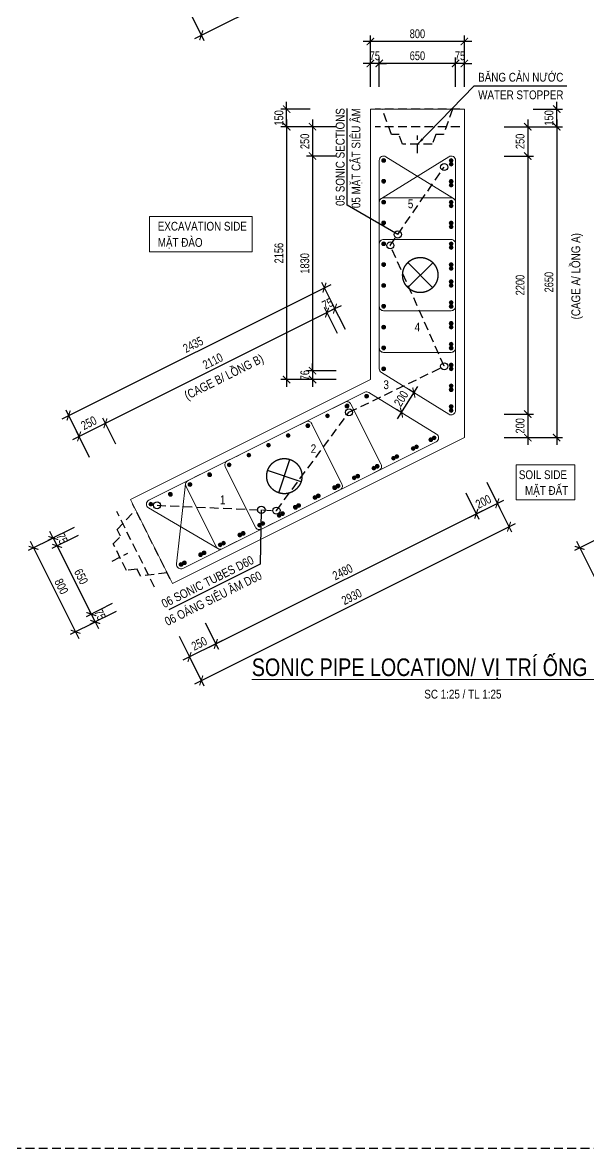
# Model space of a CAD drawing. Header units: millimetres. Extents: x 2611025 to 4139346, y -89870 to 101087.
# Drawn here: x 3399707 to 3418982, y -78018 to -39626 of the extents above; entities that cross this region are included whole.
import ezdxf
from ezdxf.enums import TextEntityAlignment as Align

# ---------------------------------------------------------------- set-up
doc = ezdxf.new("R2010")
doc.units = ezdxf.units.MM
doc.header["$LTSCALE"] = 1200
doc.header["$PDMODE"] = 35
doc.linetypes.add('CENTER', pattern=[2, 1.25, -0.25, 0.25, -0.25])
doc.linetypes.add('HIDDEN', pattern=[0.375, 0.25, -0.125])
for name, color, linetype, lineweight in [('BOUND', 3, 'Continuous', 20), ('CWS', 8, 'HIDDEN', 9), ('GRID', 74, 'CENTER', 15), ('K-THUOC', 1, 'Continuous', 18), ('LEADER', 8, 'Continuous', 9), ('MCT', 6, 'Continuous', 20), ('PIPE60', 1, 'Continuous', 25), ('TCHI', 4, 'HIDDEN', 30), ('TEXTEN', 3, 'Continuous', 13), ('TEXTMA', 2, 'Continuous', 13), ('TEXTVN', 2, 'Continuous', 20), ('TIE', 4, 'Continuous', 13)]:
    doc.layers.add(name, color=color, linetype=linetype, lineweight=lineweight)
for name, color, linetype in [('CDC.04.HIDDEN', 8, 'HIDDEN'), ('CDC.11.NOTE', 8, 'Continuous'), ('MCSA', 5, 'HIDDEN'), ('MIE', 5, 'HIDDEN')]:
    doc.layers.add(name, color=color, linetype=linetype)
doc.styles.add('DB_Arial', font='arial.ttf', dxfattribs={"width": 0.8})
doc.styles.add('SMTEXT', font='arial.ttf', dxfattribs={"width": 0.75})
doc.dimstyles.new('BSV1-100', dxfattribs={"dimtxt": 300, "dimasz": 250, "dimexe": 200, "dimexo": 0, "dimgap": 108, "dimtad": 1, "dimdec": 0, "dimdsep": 46, "dimtxsty": 'SMTEXT', "dimblk": 'ARCHTICK', "dimcen": 100, "dimdle": 250, "dimclrd": 256, "dimclre": 256, "dimclrt": 1, "dimadec": 0, "dimazin": 0, "dimtfac": 1, "dimtdec": 0, "dimtix": 1, "dimtmove": 2, "dimatfit": 3, "dimfxl": 720, "dimfxlon": 1, "dimtolj": 1, "dimtzin": 0, "dimarcsym": 0})
doc.dimstyles.new('BSV25', dxfattribs={"dimtxt": 300, "dimasz": 250, "dimexe": 200, "dimexo": 0, "dimgap": 108, "dimtad": 1, "dimdec": 0, "dimlfac": 0.25, "dimdsep": 46, "dimtxsty": 'SMTEXT', "dimblk": 'ARCHTICK', "dimcen": 100, "dimdle": 250, "dimclrd": 256, "dimclre": 256, "dimclrt": 2, "dimadec": 0, "dimazin": 0, "dimtfac": 1, "dimtdec": 0, "dimtix": 1, "dimtmove": 2, "dimatfit": 3, "dimfxl": 800, "dimfxlon": 1, "dimtolj": 1, "dimtzin": 0, "dimarcsym": 0})

# ---------------------------------------------------------------- blocks, each defined once
blk = doc.blocks.new('_ArchTick')
at = {"color": 0, "linetype": 'ByBlock', "const_width": 0.15}
blk.add_lwpolyline([(-0.5, -0.5), (0.5, 0.5)], dxfattribs=at)
blk = doc.blocks.new('*D811')
at = {"layer": 'Defpoints', "color": 0, "transparency": 16777216}
for p in [(3414756, -31779), (3416276, -34818), (3404203, -36877)]:
    blk.add_point(p, dxfattribs=at)
at = {"layer": 'K-THUOC', "lineweight": -2, "transparency": 16777216}
for p, q in [((3415918, -34102), (3416365, -34997)), ((3405570, -40171), (3416499, -34706)), ((3405436, -39343), (3405883, -40238))]:
    blk.add_line(p, q, dxfattribs=at)
at = {"layer": 'K-THUOC', "lineweight": -2, "transparency": 16777216, "xscale": 250, "yscale": 250, "zscale": 250}
for p, rotation in [((3416276, -34818), 26.56501098836036), ((3405794, -40059), 206.5650109883603)]:
    blk.add_blockref('_ArchTick', p, dxfattribs=dict(at, rotation=rotation))
at = {"layer": 'K-THUOC', "color": 2, "transparency": 16777216, "insert": (3410918, -37205), "char_height": 300, "attachment_point": 5, "rotation": 26.565, "style": 'SMTEXT'}
blk.add_mtext('\\A1;2930', dxfattribs=at)
blk = doc.blocks.new('cws800')
at = {"layer": 'CDC.04.HIDDEN'}
for p, q in [((-600, 1440), (-600, -1440)), ((0, 1440), (0, -1440))]:
    blk.add_line(p, q, dxfattribs=at)
for points in [[(0, 1200), (-860, 888), (-860, 627), (-1200, 507), (-1200, -507), (-860, -627), (-860, -888), (0, -1200)], [(-1500, 0), (-900, 0)]]:
    blk.add_lwpolyline(points, dxfattribs=at)
blk = doc.blocks.new('mct1')
at = {"lineweight": 9}
h = blk.add_hatch(color=256, dxfattribs=at)
h.dxf.hatch_style = 1
h.paths.add_polyline_path([(-16, 0, 1), (16, 0, 1)])
blk.add_circle((0, 0), 16, dxfattribs=at)
blk = doc.blocks.new('*D888')
at = {"layer": 'Defpoints', "color": 0, "transparency": 16777216}
for p in [(3414597, -43179), (3414756, -53779), (3417900, -53779)]:
    blk.add_point(p, dxfattribs=at)
at = {"layer": 'K-THUOC', "lineweight": -2, "transparency": 16777216}
for p, q in [((3417900, -42929), (3417900, -54029)), ((3417100, -43179), (3418100, -43179)), ((3417100, -53779), (3418100, -53779))]:
    blk.add_line(p, q, dxfattribs=at)
at = {"layer": 'K-THUOC', "lineweight": -2, "transparency": 16777216, "xscale": 250, "yscale": 250, "zscale": 250}
for p, rotation in [((3417900, -43179), 90), ((3417900, -53779), 270)]:
    blk.add_blockref('_ArchTick', p, dxfattribs=dict(at, rotation=rotation))
at = {"layer": 'K-THUOC', "color": 2, "transparency": 16777216, "insert": (3417638, -48479), "char_height": 300, "attachment_point": 5, "rotation": 90, "style": 'SMTEXT'}
blk.add_mtext('\\A1;2650', dxfattribs=at)
blk = doc.blocks.new('*D889')
at = {"layer": 'Defpoints', "color": 0, "transparency": 16777216}
for p in [(3414756, -42579), (3417900, -42579), (3414597, -43179)]:
    blk.add_point(p, dxfattribs=at)
at = {"layer": 'K-THUOC', "lineweight": -2, "transparency": 16777216}
for p, q in [((3417100, -42579), (3418100, -42579)), ((3417900, -42579), (3417900, -42329)), ((3417900, -43179), (3417900, -42579)), ((3417100, -43179), (3418100, -43179)), ((3417900, -43179), (3417900, -43429))]:
    blk.add_line(p, q, dxfattribs=at)
at = {"layer": 'K-THUOC', "lineweight": -2, "transparency": 16777216, "xscale": 250, "yscale": 250, "zscale": 250}
for p, rotation in [((3417900, -42579), 270), ((3417900, -43179), 90)]:
    blk.add_blockref('_ArchTick', p, dxfattribs=dict(at, rotation=rotation))
at = {"layer": 'K-THUOC', "color": 2, "transparency": 16777216, "insert": (3417638, -42879), "char_height": 300, "attachment_point": 5, "rotation": 90, "style": 'SMTEXT'}
blk.add_mtext('\\A1;150', dxfattribs=at)
blk = doc.blocks.new('*D832')
at = {"layer": 'Defpoints', "color": 0, "transparency": 16777216}
for p in [(3411556, -43179), (3408702, -51802), (3411556, -51802)]:
    blk.add_point(p, dxfattribs=at)
at = {"layer": 'K-THUOC', "lineweight": -2, "transparency": 16777216}
for p, q in [((3408702, -42929), (3408702, -52052)), ((3409502, -43179), (3408502, -43179)), ((3409502, -51802), (3408502, -51802))]:
    blk.add_line(p, q, dxfattribs=at)
at = {"layer": 'K-THUOC', "lineweight": -2, "transparency": 16777216, "xscale": 250, "yscale": 250, "zscale": 250}
for p, rotation in [((3408702, -43179), 90), ((3408702, -51802), 270)]:
    blk.add_blockref('_ArchTick', p, dxfattribs=dict(at, rotation=rotation))
at = {"layer": 'K-THUOC', "color": 2, "transparency": 16777216, "insert": (3408440, -47490), "char_height": 300, "attachment_point": 5, "rotation": 90, "style": 'SMTEXT'}
blk.add_mtext('\\A1;2156', dxfattribs=at)
blk = doc.blocks.new('*D833')
at = {"layer": 'Defpoints', "color": 0, "transparency": 16777216}
for p in [(3408702, -42579), (3411556, -42579), (3411556, -43179)]:
    blk.add_point(p, dxfattribs=at)
at = {"layer": 'K-THUOC', "lineweight": -2, "transparency": 16777216}
for p, q in [((3409502, -42579), (3408502, -42579)), ((3408702, -42579), (3408702, -42329)), ((3408702, -43179), (3408702, -42579)), ((3409502, -43179), (3408502, -43179)), ((3408702, -43179), (3408702, -43429))]:
    blk.add_line(p, q, dxfattribs=at)
at = {"layer": 'K-THUOC', "lineweight": -2, "transparency": 16777216, "xscale": 250, "yscale": 250, "zscale": 250}
for p, rotation in [((3408702, -42579), 270), ((3408702, -43179), 90)]:
    blk.add_blockref('_ArchTick', p, dxfattribs=dict(at, rotation=rotation))
at = {"layer": 'K-THUOC', "color": 2, "transparency": 16777216, "insert": (3408440, -42879), "char_height": 300, "attachment_point": 5, "rotation": 90, "style": 'SMTEXT'}
blk.add_mtext('\\A1;150', dxfattribs=at)
blk = doc.blocks.new('*D834')
at = {"layer": 'Defpoints', "color": 0, "transparency": 16777216}
for p in [(3409989, -48667), (3411556, -51802), (3402915, -56301)]:
    blk.add_point(p, dxfattribs=at)
at = {"layer": 'K-THUOC', "lineweight": -2, "transparency": 16777216}
for p, q in [((3401052, -53135), (3410213, -48555)), ((3410347, -49382), (3409900, -48488)), ((3401634, -53739), (3401187, -52845))]:
    blk.add_line(p, q, dxfattribs=at)
at = {"layer": 'K-THUOC', "lineweight": -2, "transparency": 16777216, "xscale": 250, "yscale": 250, "zscale": 250}
for p, rotation in [((3409989, -48667), 26.56501098836036), ((3401276, -53023), 206.5650109883603)]:
    blk.add_blockref('_ArchTick', p, dxfattribs=dict(at, rotation=rotation))
at = {"layer": 'K-THUOC', "color": 2, "transparency": 16777216, "insert": (3405516, -50611), "char_height": 300, "attachment_point": 5, "rotation": 26.565, "style": 'SMTEXT'}
blk.add_mtext('\\A1;2435', dxfattribs=at)
blk = doc.blocks.new('*D835')
at = {"layer": 'Defpoints', "color": 0, "transparency": 16777216}
for p in [(3414756, -53779), (3416276, -56818), (3404203, -58877)]:
    blk.add_point(p, dxfattribs=at)
at = {"layer": 'K-THUOC', "lineweight": -2, "transparency": 16777216}
for p, q in [((3415918, -56102), (3416365, -56997)), ((3405570, -62171), (3416499, -56706)), ((3405436, -61343), (3405883, -62238))]:
    blk.add_line(p, q, dxfattribs=at)
at = {"layer": 'K-THUOC', "lineweight": -2, "transparency": 16777216, "xscale": 250, "yscale": 250, "zscale": 250}
for p, rotation in [((3416276, -56818), 26.56501098836036), ((3405794, -62059), 206.5650109883603)]:
    blk.add_blockref('_ArchTick', p, dxfattribs=dict(at, rotation=rotation))
at = {"layer": 'K-THUOC', "color": 2, "transparency": 16777216, "insert": (3410918, -59205), "char_height": 300, "attachment_point": 5, "rotation": 26.565, "style": 'SMTEXT'}
blk.add_mtext('\\A1;2930', dxfattribs=at)
blk = doc.blocks.new('*D836')
at = {"layer": 'Defpoints', "color": 0, "transparency": 16777216}
for p in [(3411556, -40272), (3411556, -42579), (3414756, -42579)]:
    blk.add_point(p, dxfattribs=at)
at = {"layer": 'K-THUOC', "lineweight": -2, "transparency": 16777216}
for p, q in [((3415006, -40272), (3411306, -40272)), ((3411556, -41072), (3411556, -40072)), ((3414756, -41072), (3414756, -40072))]:
    blk.add_line(p, q, dxfattribs=at)
at = {"layer": 'K-THUOC', "lineweight": -2, "transparency": 16777216, "xscale": 250, "yscale": 250, "zscale": 250, "rotation": 180}
blk.add_blockref('_ArchTick', (3411556, -40272), dxfattribs=at)
at = {"layer": 'K-THUOC', "lineweight": -2, "transparency": 16777216, "xscale": 250, "yscale": 250, "zscale": 250}
blk.add_blockref('_ArchTick', (3414756, -40272), dxfattribs=at)
at = {"layer": 'K-THUOC', "color": 2, "transparency": 16777216, "insert": (3413156, -40011), "char_height": 300, "attachment_point": 5, "style": 'SMTEXT'}
blk.add_mtext('\\A1;800', dxfattribs=at)
blk = doc.blocks.new('*D837')
at = {"layer": 'Defpoints', "color": 0, "transparency": 16777216}
for p in [(3414456, -41022), (3414456, -42579), (3414756, -42579)]:
    blk.add_point(p, dxfattribs=at)
at = {"layer": 'K-THUOC', "lineweight": -2, "transparency": 16777216}
for p, q in [((3414456, -41022), (3414206, -41022)), ((3414456, -41822), (3414456, -40822)), ((3414756, -41022), (3414456, -41022)), ((3414756, -41822), (3414756, -40822)), ((3414756, -41022), (3415006, -41022))]:
    blk.add_line(p, q, dxfattribs=at)
at = {"layer": 'K-THUOC', "lineweight": -2, "transparency": 16777216, "xscale": 250, "yscale": 250, "zscale": 250}
blk.add_blockref('_ArchTick', (3414456, -41022), dxfattribs=at)
at = {"layer": 'K-THUOC', "lineweight": -2, "transparency": 16777216, "xscale": 250, "yscale": 250, "zscale": 250, "rotation": 180}
blk.add_blockref('_ArchTick', (3414756, -41022), dxfattribs=at)
at = {"layer": 'K-THUOC', "color": 2, "transparency": 16777216, "insert": (3414606, -40762), "char_height": 300, "attachment_point": 5, "style": 'SMTEXT'}
blk.add_mtext('\\A1;75', dxfattribs=at)
blk = doc.blocks.new('*D838')
at = {"layer": 'Defpoints', "color": 0, "transparency": 16777216}
for p in [(3411856, -41022), (3411856, -42579), (3414456, -42579)]:
    blk.add_point(p, dxfattribs=at)
at = {"layer": 'K-THUOC', "lineweight": -2, "transparency": 16777216}
for p, q in [((3414706, -41022), (3411606, -41022)), ((3411856, -41822), (3411856, -40822)), ((3414456, -41822), (3414456, -40822))]:
    blk.add_line(p, q, dxfattribs=at)
at = {"layer": 'K-THUOC', "lineweight": -2, "transparency": 16777216, "xscale": 250, "yscale": 250, "zscale": 250, "rotation": 180}
blk.add_blockref('_ArchTick', (3411856, -41022), dxfattribs=at)
at = {"layer": 'K-THUOC', "lineweight": -2, "transparency": 16777216, "xscale": 250, "yscale": 250, "zscale": 250}
blk.add_blockref('_ArchTick', (3414456, -41022), dxfattribs=at)
at = {"layer": 'K-THUOC', "color": 2, "transparency": 16777216, "insert": (3413156, -40761), "char_height": 300, "attachment_point": 5, "style": 'SMTEXT'}
blk.add_mtext('\\A1;650', dxfattribs=at)
blk = doc.blocks.new('*D839')
at = {"layer": 'Defpoints', "color": 0, "transparency": 16777216}
for p in [(3411556, -41022), (3411556, -42579), (3411856, -42579)]:
    blk.add_point(p, dxfattribs=at)
at = {"layer": 'K-THUOC', "lineweight": -2, "transparency": 16777216}
for p, q in [((3411556, -41022), (3411306, -41022)), ((3411556, -41822), (3411556, -40822)), ((3411856, -41022), (3411556, -41022)), ((3411856, -41822), (3411856, -40822)), ((3411856, -41022), (3412106, -41022))]:
    blk.add_line(p, q, dxfattribs=at)
at = {"layer": 'K-THUOC', "lineweight": -2, "transparency": 16777216, "xscale": 250, "yscale": 250, "zscale": 250}
blk.add_blockref('_ArchTick', (3411556, -41022), dxfattribs=at)
at = {"layer": 'K-THUOC', "lineweight": -2, "transparency": 16777216, "xscale": 250, "yscale": 250, "zscale": 250, "rotation": 180}
blk.add_blockref('_ArchTick', (3411856, -41022), dxfattribs=at)
at = {"layer": 'K-THUOC', "color": 2, "transparency": 16777216, "insert": (3411706, -40762), "char_height": 300, "attachment_point": 5, "style": 'SMTEXT'}
blk.add_mtext('\\A1;75', dxfattribs=at)
blk = doc.blocks.new('*D840')
at = {"layer": 'Defpoints', "color": 0, "transparency": 16777216}
for p in [(3402578, -56291), (3404009, -59153), (3401512, -60401)]:
    blk.add_point(p, dxfattribs=at)
at = {"layer": 'K-THUOC', "lineweight": -2, "transparency": 16777216}
for p, q in [((3400797, -57181), (3399902, -57629)), ((3399969, -57316), (3401624, -60625)), ((3402228, -60044), (3401333, -60491))]:
    blk.add_line(p, q, dxfattribs=at)
at = {"layer": 'K-THUOC', "lineweight": -2, "transparency": 16777216, "xscale": 250, "yscale": 250, "zscale": 250}
for p, rotation in [((3400081, -57539), 116.5650109816837), ((3401512, -60401), 296.5650109816838)]:
    blk.add_blockref('_ArchTick', p, dxfattribs=dict(at, rotation=rotation))
at = {"layer": 'K-THUOC', "color": 2, "transparency": 16777216, "insert": (3401030, -58853), "char_height": 300, "attachment_point": 5, "rotation": 296.565, "style": 'SMTEXT'}
blk.add_mtext('\\A1;800', dxfattribs=at)
blk = doc.blocks.new('*D841')
at = {"layer": 'Defpoints', "color": 0, "transparency": 16777216}
for p in [(3402578, -56291), (3402712, -56559), (3400886, -57472)]:
    blk.add_point(p, dxfattribs=at)
at = {"layer": 'K-THUOC', "lineweight": -2, "transparency": 16777216}
for p, q in [((3401468, -56846), (3400573, -57293)), ((3400752, -57204), (3400640, -56980)), ((3401602, -57114), (3400707, -57562)), ((3400752, -57204), (3400886, -57472)), ((3400886, -57472), (3400998, -57696))]:
    blk.add_line(p, q, dxfattribs=at)
at = {"layer": 'K-THUOC', "lineweight": -2, "transparency": 16777216, "xscale": 250, "yscale": 250, "zscale": 250}
for p, rotation in [((3400752, -57204), 296.5650109816838), ((3400886, -57472), 116.5650109816837)]:
    blk.add_blockref('_ArchTick', p, dxfattribs=dict(at, rotation=rotation))
at = {"layer": 'K-THUOC', "color": 2, "transparency": 16777216, "insert": (3401052, -57221), "char_height": 300, "attachment_point": 5, "rotation": 296.565, "style": 'SMTEXT'}
blk.add_mtext('\\A1;75', dxfattribs=at)
blk = doc.blocks.new('*D842')
at = {"layer": 'Defpoints', "color": 0, "transparency": 16777216}
for p in [(3402712, -56559), (3403875, -58885), (3402049, -59798)]:
    blk.add_point(p, dxfattribs=at)
at = {"layer": 'K-THUOC', "lineweight": -2, "transparency": 16777216}
for p, q in [((3401602, -57114), (3400707, -57562)), ((3400774, -57249), (3402161, -60021)), ((3402764, -59440), (3401870, -59887))]:
    blk.add_line(p, q, dxfattribs=at)
at = {"layer": 'K-THUOC', "lineweight": -2, "transparency": 16777216, "xscale": 250, "yscale": 250, "zscale": 250}
for p, rotation in [((3400886, -57472), 116.5650109816837), ((3402049, -59798), 296.5650109816838)]:
    blk.add_blockref('_ArchTick', p, dxfattribs=dict(at, rotation=rotation))
at = {"layer": 'K-THUOC', "color": 2, "transparency": 16777216, "insert": (3401701, -58518), "char_height": 300, "attachment_point": 5, "rotation": 296.565, "style": 'SMTEXT'}
blk.add_mtext('\\A1;650', dxfattribs=at)
blk = doc.blocks.new('*D843')
at = {"layer": 'Defpoints', "color": 0, "transparency": 16777216}
for p in [(3403875, -58885), (3404009, -59153), (3402183, -60066)]:
    blk.add_point(p, dxfattribs=at)
at = {"layer": 'K-THUOC', "lineweight": -2, "transparency": 16777216}
for p, q in [((3402764, -59440), (3401870, -59887)), ((3402049, -59798), (3401937, -59574)), ((3402899, -59708), (3402004, -60155)), ((3402049, -59798), (3402183, -60066)), ((3402183, -60066), (3402295, -60290))]:
    blk.add_line(p, q, dxfattribs=at)
at = {"layer": 'K-THUOC', "lineweight": -2, "transparency": 16777216, "xscale": 250, "yscale": 250, "zscale": 250}
for p, rotation in [((3402049, -59798), 296.5650109816838), ((3402183, -60066), 116.5650109816837)]:
    blk.add_blockref('_ArchTick', p, dxfattribs=dict(at, rotation=rotation))
at = {"layer": 'K-THUOC', "color": 2, "transparency": 16777216, "insert": (3402349, -59815), "char_height": 300, "attachment_point": 5, "rotation": 296.565, "style": 'SMTEXT'}
blk.add_mtext('\\A1;75', dxfattribs=at)
blk = doc.blocks.new('*D890')
at = {"layer": 'Defpoints', "color": 0, "transparency": 16777216}
for p in [(3413034, -52245), (3413078, -52271), (3412657, -52952)]:
    blk.add_point(p, dxfattribs=at)
at = {"layer": 'K-THUOC', "lineweight": -2, "transparency": 16777216}
for p, q in [((3412482, -53138), (3413166, -52032)), ((3413078, -52271), (3412864, -52140)), ((3412657, -52952), (3412443, -52820))]:
    blk.add_line(p, q, dxfattribs=at)
at = {"layer": 'K-THUOC', "lineweight": -2, "transparency": 16777216, "xscale": 250, "yscale": 250, "zscale": 250}
for p, rotation in [((3413034, -52245), 58.28250545971771), ((3412614, -52925), 238.2825054597177)]:
    blk.add_blockref('_ArchTick', p, dxfattribs=dict(at, rotation=rotation))
at = {"layer": 'K-THUOC', "color": 2, "transparency": 16777216, "insert": (3412602, -52448), "char_height": 300, "attachment_point": 5, "rotation": 58.2825, "style": 'SMTEXT'}
blk.add_mtext('\\A1;200', dxfattribs=at)
blk = doc.blocks.new('*D844')
at = {"layer": 'Defpoints', "color": 0, "transparency": 16777216}
for p in [(3413612, -44179), (3414379, -52978), (3416915, -52978)]:
    blk.add_point(p, dxfattribs=at)
at = {"layer": 'K-THUOC', "lineweight": -2, "transparency": 16777216}
for p, q in [((3416915, -43929), (3416915, -53228)), ((3416115, -44179), (3417115, -44179)), ((3416115, -52978), (3417115, -52978))]:
    blk.add_line(p, q, dxfattribs=at)
at = {"layer": 'K-THUOC', "lineweight": -2, "transparency": 16777216, "xscale": 250, "yscale": 250, "zscale": 250}
for p, rotation in [((3416915, -44179), 90), ((3416915, -52978), 270)]:
    blk.add_blockref('_ArchTick', p, dxfattribs=dict(at, rotation=rotation))
at = {"layer": 'K-THUOC', "color": 2, "transparency": 16777216, "insert": (3416654, -48578), "char_height": 300, "attachment_point": 5, "rotation": 90, "style": 'SMTEXT'}
blk.add_mtext('\\A1;2200', dxfattribs=at)
blk = doc.blocks.new('*D845')
at = {"layer": 'Defpoints', "color": 0, "transparency": 16777216}
for p in [(3416356, -52978), (3414756, -53779), (3416915, -53779)]:
    blk.add_point(p, dxfattribs=at)
at = {"layer": 'K-THUOC', "lineweight": -2, "transparency": 16777216}
for p, q in [((3416356, -52978), (3417115, -52978)), ((3416915, -52728), (3416915, -54029)), ((3416115, -53779), (3417115, -53779))]:
    blk.add_line(p, q, dxfattribs=at)
at = {"layer": 'K-THUOC', "lineweight": -2, "transparency": 16777216, "xscale": 250, "yscale": 250, "zscale": 250}
for p, rotation in [((3416915, -52978), 90), ((3416915, -53779), 270)]:
    blk.add_blockref('_ArchTick', p, dxfattribs=dict(at, rotation=rotation))
at = {"layer": 'K-THUOC', "color": 2, "transparency": 16777216, "insert": (3416654, -53378), "char_height": 300, "attachment_point": 5, "rotation": 90, "style": 'SMTEXT'}
blk.add_mtext('\\A1;200', dxfattribs=at)
blk = doc.blocks.new('*D846')
at = {"layer": 'Defpoints', "color": 0, "transparency": 16777216}
for p in [(3414139, -43179), (3416315, -44179), (3416915, -44179)]:
    blk.add_point(p, dxfattribs=at)
at = {"layer": 'K-THUOC', "lineweight": -2, "transparency": 16777216}
for p, q in [((3416915, -42929), (3416915, -44429)), ((3416115, -43179), (3417115, -43179)), ((3416315, -44179), (3417115, -44179))]:
    blk.add_line(p, q, dxfattribs=at)
at = {"layer": 'K-THUOC', "lineweight": -2, "transparency": 16777216, "xscale": 250, "yscale": 250, "zscale": 250}
for p, rotation in [((3416915, -43179), 90), ((3416915, -44179), 270)]:
    blk.add_blockref('_ArchTick', p, dxfattribs=dict(at, rotation=rotation))
at = {"layer": 'K-THUOC', "color": 2, "transparency": 16777216, "insert": (3416654, -43679), "char_height": 300, "attachment_point": 5, "rotation": 90, "style": 'SMTEXT'}
blk.add_mtext('\\A1;250', dxfattribs=at)
blk = doc.blocks.new('*D847')
at = {"layer": 'Defpoints', "color": 0, "transparency": 16777216}
for p in [(3411556, -44179), (3409583, -51498), (3411556, -51498)]:
    blk.add_point(p, dxfattribs=at)
at = {"layer": 'K-THUOC', "lineweight": -2, "transparency": 16777216}
for p, q in [((3409583, -43929), (3409583, -51748)), ((3410383, -44179), (3409383, -44179)), ((3410383, -51498), (3409383, -51498))]:
    blk.add_line(p, q, dxfattribs=at)
at = {"layer": 'K-THUOC', "lineweight": -2, "transparency": 16777216, "xscale": 250, "yscale": 250, "zscale": 250}
for p, rotation in [((3409583, -44179), 90), ((3409583, -51498), 270)]:
    blk.add_blockref('_ArchTick', p, dxfattribs=dict(at, rotation=rotation))
at = {"layer": 'K-THUOC', "color": 2, "transparency": 16777216, "insert": (3409322, -47839), "char_height": 300, "attachment_point": 5, "rotation": 90, "style": 'SMTEXT'}
blk.add_mtext('\\A1;1830', dxfattribs=at)
blk = doc.blocks.new('*D848')
at = {"layer": 'Defpoints', "color": 0, "transparency": 16777216}
for p in [(3411556, -43179), (3409583, -44179), (3411556, -44179)]:
    blk.add_point(p, dxfattribs=at)
at = {"layer": 'K-THUOC', "lineweight": -2, "transparency": 16777216}
for p, q in [((3409583, -42929), (3409583, -44429)), ((3410383, -43179), (3409383, -43179)), ((3410383, -44179), (3409383, -44179))]:
    blk.add_line(p, q, dxfattribs=at)
at = {"layer": 'K-THUOC', "lineweight": -2, "transparency": 16777216, "xscale": 250, "yscale": 250, "zscale": 250}
for p, rotation in [((3409583, -43179), 90), ((3409583, -44179), 270)]:
    blk.add_blockref('_ArchTick', p, dxfattribs=dict(at, rotation=rotation))
at = {"layer": 'K-THUOC', "color": 2, "transparency": 16777216, "insert": (3409322, -43679), "char_height": 300, "attachment_point": 5, "rotation": 90, "style": 'SMTEXT'}
blk.add_mtext('\\A1;250', dxfattribs=at)
blk = doc.blocks.new('*D849')
at = {"layer": 'Defpoints', "color": 0, "transparency": 16777216}
for p in [(3409583, -51802), (3411556, -51498), (3411556, -51802)]:
    blk.add_point(p, dxfattribs=at)
at = {"layer": 'K-THUOC', "lineweight": -2, "transparency": 16777216}
for p, q in [((3409583, -51498), (3409583, -51248)), ((3410383, -51498), (3409383, -51498)), ((3410383, -51802), (3409383, -51802)), ((3409583, -51498), (3409583, -51802)), ((3409583, -51802), (3409583, -52052))]:
    blk.add_line(p, q, dxfattribs=at)
at = {"layer": 'K-THUOC', "lineweight": -2, "transparency": 16777216, "xscale": 250, "yscale": 250, "zscale": 250}
for p, rotation in [((3409583, -51498), 270), ((3409583, -51802), 90)]:
    blk.add_blockref('_ArchTick', p, dxfattribs=dict(at, rotation=rotation))
at = {"layer": 'K-THUOC', "color": 2, "transparency": 16777216, "insert": (3409322, -51650), "char_height": 300, "attachment_point": 5, "rotation": 90, "style": 'SMTEXT'}
blk.add_mtext('\\A1;76', dxfattribs=at)
blk = doc.blocks.new('*D850')
at = {"layer": 'Defpoints', "color": 0, "transparency": 16777216}
for p in [(3410077, -49517), (3411287, -51936), (3403738, -55711)]:
    blk.add_point(p, dxfattribs=at)
at = {"layer": 'K-THUOC', "lineweight": -2, "transparency": 16777216}
for p, q in [((3402304, -53403), (3410301, -49405)), ((3410435, -50232), (3409988, -49338)), ((3402886, -54007), (3402439, -53113))]:
    blk.add_line(p, q, dxfattribs=at)
at = {"layer": 'K-THUOC', "lineweight": -2, "transparency": 16777216, "xscale": 250, "yscale": 250, "zscale": 250}
for p, rotation in [((3410077, -49517), 26.56501098836036), ((3402528, -53291), 206.5650109883603)]:
    blk.add_blockref('_ArchTick', p, dxfattribs=dict(at, rotation=rotation))
at = {"layer": 'K-THUOC', "color": 2, "transparency": 16777216, "insert": (3406186, -51171), "char_height": 300, "attachment_point": 5, "rotation": 26.565, "style": 'SMTEXT'}
blk.add_mtext('\\A1;2110', dxfattribs=at)
blk = doc.blocks.new('*D851')
at = {"layer": 'Defpoints', "color": 0, "transparency": 16777216}
for p in [(3401634, -53739), (3404167, -56569), (3403272, -57016)]:
    blk.add_point(p, dxfattribs=at)
at = {"layer": 'K-THUOC', "lineweight": -2, "transparency": 16777216}
for p, q in [((3402752, -53180), (3401410, -53850)), ((3402886, -54007), (3402439, -53113)), ((3401991, -54454), (3401544, -53560))]:
    blk.add_line(p, q, dxfattribs=at)
at = {"layer": 'K-THUOC', "lineweight": -2, "transparency": 16777216, "xscale": 250, "yscale": 250, "zscale": 250}
for p, rotation in [((3402528, -53291), 26.56501098836036), ((3401634, -53739), 206.5650109883603)]:
    blk.add_blockref('_ArchTick', p, dxfattribs=dict(at, rotation=rotation))
at = {"layer": 'K-THUOC', "color": 2, "transparency": 16777216, "insert": (3401964, -53281), "char_height": 300, "attachment_point": 5, "rotation": 26.565, "style": 'SMTEXT'}
blk.add_mtext('\\A1;250', dxfattribs=at)
blk = doc.blocks.new('*D852')
at = {"layer": 'Defpoints', "color": 0, "transparency": 16777216}
for p in [(3410077, -49517), (3411556, -51802), (3411287, -51936)]:
    blk.add_point(p, dxfattribs=at)
at = {"layer": 'K-THUOC', "lineweight": -2, "transparency": 16777216}
for p, q in [((3410077, -49517), (3409853, -49629)), ((3410435, -50232), (3409988, -49338)), ((3410347, -49382), (3410077, -49517)), ((3410704, -50098), (3410257, -49203)), ((3410347, -49382), (3410570, -49270))]:
    blk.add_line(p, q, dxfattribs=at)
at = {"layer": 'K-THUOC', "lineweight": -2, "transparency": 16777216, "xscale": 250, "yscale": 250, "zscale": 250}
for p, rotation in [((3410077, -49517), 26.56501098836036), ((3410347, -49382), 206.5650109883603)]:
    blk.add_blockref('_ArchTick', p, dxfattribs=dict(at, rotation=rotation))
at = {"layer": 'K-THUOC', "color": 2, "transparency": 16777216, "insert": (3410095, -49216), "char_height": 300, "attachment_point": 5, "rotation": 26.565, "style": 'SMTEXT'}
blk.add_mtext('\\A1;75', dxfattribs=at)
blk = doc.blocks.new('*D853')
at = {"layer": 'Defpoints', "color": 0, "transparency": 16777216}
for p in [(3414041, -54137), (3415161, -56377), (3405169, -58573)]:
    blk.add_point(p, dxfattribs=at)
at = {"layer": 'K-THUOC', "lineweight": -2, "transparency": 16777216}
for p, q in [((3414803, -55661), (3415250, -56556)), ((3406065, -60925), (3415385, -56265)), ((3405931, -60097), (3406378, -60992))]:
    blk.add_line(p, q, dxfattribs=at)
at = {"layer": 'K-THUOC', "lineweight": -2, "transparency": 16777216, "xscale": 250, "yscale": 250, "zscale": 250}
for p, rotation in [((3415161, -56377), 26.56501098836036), ((3406289, -60813), 206.5650109883603)]:
    blk.add_blockref('_ArchTick', p, dxfattribs=dict(at, rotation=rotation))
at = {"layer": 'K-THUOC', "color": 2, "transparency": 16777216, "insert": (3410608, -58361), "char_height": 300, "attachment_point": 5, "rotation": 26.565, "style": 'SMTEXT'}
blk.add_mtext('\\A1;2480', dxfattribs=at)
blk = doc.blocks.new('*D854')
at = {"layer": 'Defpoints', "color": 0, "transparency": 16777216}
for p in [(3405169, -58573), (3404274, -59020), (3405394, -61260)]:
    blk.add_point(p, dxfattribs=at)
at = {"layer": 'K-THUOC', "lineweight": -2, "transparency": 16777216}
for p, q in [((3405931, -60097), (3406378, -60992)), ((3405037, -60545), (3405484, -61439)), ((3406512, -60701), (3405171, -61372))]:
    blk.add_line(p, q, dxfattribs=at)
at = {"layer": 'K-THUOC', "lineweight": -2, "transparency": 16777216, "xscale": 250, "yscale": 250, "zscale": 250}
for p, rotation in [((3406289, -60813), 26.56501098836036), ((3405394, -61260), 206.5650109883603)]:
    blk.add_blockref('_ArchTick', p, dxfattribs=dict(at, rotation=rotation))
at = {"layer": 'K-THUOC', "color": 2, "transparency": 16777216, "insert": (3405725, -60803), "char_height": 300, "attachment_point": 5, "rotation": 26.565, "style": 'SMTEXT'}
blk.add_mtext('\\A1;250', dxfattribs=at)
blk = doc.blocks.new('*D855')
at = {"layer": 'Defpoints', "color": 0, "transparency": 16777216}
for p in [(3414756, -53779), (3414041, -54137), (3415876, -56019)]:
    blk.add_point(p, dxfattribs=at)
at = {"layer": 'K-THUOC', "lineweight": -2, "transparency": 16777216}
for p, q in [((3414803, -55661), (3415250, -56556)), ((3415518, -55304), (3415966, -56198)), ((3414937, -56489), (3416100, -55907))]:
    blk.add_line(p, q, dxfattribs=at)
at = {"layer": 'K-THUOC', "lineweight": -2, "transparency": 16777216, "xscale": 250, "yscale": 250, "zscale": 250}
for p, rotation in [((3415876, -56019), 26.56501098836036), ((3415161, -56377), 206.5650109883603)]:
    blk.add_blockref('_ArchTick', p, dxfattribs=dict(at, rotation=rotation))
at = {"layer": 'K-THUOC', "color": 2, "transparency": 16777216, "insert": (3415402, -55964), "char_height": 300, "attachment_point": 5, "rotation": 26.565, "style": 'SMTEXT'}
blk.add_mtext('\\A1;200', dxfattribs=at)
blk = doc.blocks.new('tremie')
at = {"layer": 'MIE', "color": 74, "ltscale": 1000}
for p, q in [((424, -424), (-424, 424)), ((424, 424), (-424, -424))]:
    blk.add_line(p, q, dxfattribs=at)
at = {"layer": 'MIE', "ltscale": 500}
blk.add_circle((0, 0), 600, dxfattribs=at)
blk = doc.blocks.new('*D864')
at = {"layer": 'Defpoints', "color": 0, "transparency": 16777216}
for p in [(3421178, -56291), (3422609, -59153), (3420112, -60401)]:
    blk.add_point(p, dxfattribs=at)
at = {"layer": 'K-THUOC', "lineweight": -2, "transparency": 16777216}
for p, q in [((3419397, -57181), (3418502, -57629)), ((3418569, -57316), (3420224, -60625)), ((3420828, -60044), (3419933, -60491))]:
    blk.add_line(p, q, dxfattribs=at)
at = {"layer": 'K-THUOC', "lineweight": -2, "transparency": 16777216, "xscale": 250, "yscale": 250, "zscale": 250}
for p, rotation in [((3418681, -57539), 116.5650109816837), ((3420112, -60401), 296.5650109816838)]:
    blk.add_blockref('_ArchTick', p, dxfattribs=dict(at, rotation=rotation))
at = {"layer": 'K-THUOC', "color": 2, "transparency": 16777216, "insert": (3419630, -58853), "char_height": 300, "attachment_point": 5, "rotation": 296.565, "style": 'SMTEXT'}
blk.add_mtext('\\A1;800', dxfattribs=at)

msp = doc.modelspace()

# ---------------------------------------------------------------- linework, layer by layer
at = {"layer": 'BOUND'}
msp.add_lwpolyline([(3414756.4, -42579.3), (3414756.4, -53779.3), (3404811.1, -58752), (3403380, -55889.8), (3411556.4, -51801.6), (3411556.4, -42579.3)], close=True, dxfattribs=at)
at = {"layer": 'MCSA', "color": 5}
msp.add_lwpolyline([(3404287.9, -56087.9), (3408356, -56268.1), (3410824.5, -52917.2), (3414067.8, -51346.7), (3412231.2, -47226.2), (3414067.5, -44554)], dxfattribs=at)
at = {"layer": 'PIPE60'}
for centre in [(3414067.5, -44554), (3412231.2, -47226.2), (3414067.8, -51346.7), (3410824.5, -52917.2), (3404287.9, -56087.9), (3408356, -56268.1)]:
    msp.add_circle(centre, 120, dxfattribs=at)
at = {"layer": 'TCHI'}
msp.add_lwpolyline([(3342796.7, 17806.3), (3454561.7, 17806.3), (3454561.7, -78017.7), (3342796.7, -78017.7)], close=True, dxfattribs=at)
at = {"layer": 'TEXTEN'}
for points in [[(3407529.9, -47442.3), (3407529.9, -46242.3), (3404029.9, -46242.3), (3404029.9, -47442.3)], [(3416517.9, -55905.2), (3416517.9, -54705.2), (3418517.9, -54705.2), (3418517.9, -55905.2)]]:
    msp.add_lwpolyline(points, close=True, dxfattribs=at)
at = {"layer": 'TIE'}
for points in [[(3411856.4, -46278.8), (3411856.4, -45750.1, -0.2599928), (3411927.6, -45622.5), (3414227.6, -44201.7, -0.5873106), (3414456.4, -44329.3), (3414456.4, -44679.8), (3414456.4, -52854.6, -0.5873859), (3414227.5, -52982.2), (3411927.5, -51560.8, -0.2599331), (3411856.4, -51433.2), (3411856.4, -44329.3, -0.5873106), (3412085.2, -44201.7), (3414385.2, -45622.5, -0.2599928), (3414456.4, -45750.1), (3414456.4, -46278.8)], [(3411856.4, -46200.1), (3411856.4, -45750.1, -0.4142136), (3412006.4, -45600.1), (3414306.4, -45600.1, -0.4142136), (3414456.4, -45750.1), (3414456.4, -46200.1)], [(3411856.4, -47620.9), (3411856.4, -47170.9, -0.4142136), (3412006.4, -47020.9), (3414306.4, -47020.9, -0.4142136), (3414456.4, -47170.9), (3414456.4, -47620.9)], [(3411856.4, -48852), (3411856.4, -49302, 0.4142136), (3412006.4, -49452), (3414306.4, -49452, 0.4142136), (3414456.4, -49302), (3414456.4, -48852)], [(3411856.4, -50272.8), (3411856.4, -50722.8, 0.4142136), (3412006.4, -50872.8), (3414306.4, -50872.8, 0.4142136), (3414456.4, -50722.8), (3414456.4, -50272.8)], [(3406991.8, -57326.2), (3406506.1, -57569, -0.2538485), (3406363.1, -57564.2), (3403997.2, -56175.7, -0.595089), (3404006.1, -55912.2), (3411361, -52234.7, -0.2599331), (3411506.9, -52241.3), (3413806.9, -53662.8, -0.5873859), (3413795.2, -53924.5), (3405168.8, -58237.7, -0.595089), (3404952.7, -58086.6), (3405261.4, -55360.8, -0.2538485), (3405343.3, -55243.5), (3405829, -55000.7)], [(3410289.9, -52770.3), (3410692.4, -52569, -0.4142136), (3410893.6, -52636.1), (3411922.2, -54693.3, -0.4142136), (3411855.1, -54894.5), (3411452.6, -55095.8)], [(3408952.6, -53438.9), (3409355.1, -53237.7, -0.4142136), (3409556.4, -53304.7), (3410585, -55361.9, -0.4142136), (3410517.9, -55563.2), (3410115.4, -55764.4)], [(3407083.1, -54373.7), (3406680.6, -54574.9, 0.4142136), (3406613.5, -54776.2), (3407642.1, -56833.3, 0.4142136), (3407843.4, -56900.4), (3408245.8, -56699.2)], [(3405745.8, -55042.3), (3405343.3, -55243.5, 0.4142136), (3405276.3, -55444.8), (3406304.8, -57502, 0.4142136), (3406506.1, -57569), (3406908.6, -57367.8)]]:
    msp.add_lwpolyline(points, format="xyb", dxfattribs=at)

# ---------------------------------------------------------------- block references
at = {"layer": 'CWS', "xscale": -1}
for p, rotation in [((3413156.4, -42579.3), 269.999999999985), ((3404095.5, -57320.9), 206.5650109883415)]:
    msp.add_blockref('cws800', p, dxfattribs=dict(at, rotation=rotation))
at = {"layer": 'GRID'}
for p, rotation in [((3413253.3, -48236.4), 269.6724061558663), ((3408623.3, -55093.4), 296.2374171429313)]:
    msp.add_blockref('tremie', p, dxfattribs=dict(at, rotation=rotation))
at = {"layer": 'MCT', "xscale": -3.999999999999999, "yscale": 4, "zscale": 4, "rotation": 315.6159190641258}
for p in [(3412006.4, -44329.3), (3414306.4, -44329.3), (3414306.4, -44459), (3412006.4, -45039.7), (3414306.4, -45039.7), (3414306.4, -45169.4), (3412006.4, -45750.1), (3414306.4, -45750.1), (3414306.4, -45879.7), (3412006.4, -46460.5), (3414306.4, -46460.5), (3414306.4, -46590.1), (3412006.4, -47170.9), (3414306.4, -47170.9), (3414306.4, -47300.5), (3412006.4, -47881.2), (3414306.4, -47881.2), (3414306.4, -48010.9), (3414306.4, -48462), (3412006.4, -48591.6), (3414306.4, -48591.6), (3414306.4, -49172.3), (3412006.4, -49302), (3414306.4, -49302), (3414306.4, -49882.7), (3412006.4, -50012.4), (3414306.4, -50012.4), (3412006.4, -50722.8), (3414306.4, -50593.1), (3414306.4, -50722.8), (3412006.4, -51433.2), (3414306.4, -51303.5), (3414306.4, -51433.2), (3414306.4, -52013.9), (3414306.4, -52143.5), (3411428.1, -52368.9), (3410090.8, -53037.5), (3410759.5, -52703.2), (3414306.4, -52725), (3414306.4, -52854.6), (3409422.2, -53371.8), (3408753.6, -53706.1), (3413728.1, -53790.4), (3408084.9, -54040.4), (3413010, -54149.4), (3413125.3, -54091.7), (3413612.8, -53848), (3407416.3, -54374.8), (3412341.4, -54483.7), (3412456.7, -54426.1), (3406747.7, -54709.1), (3411672.8, -54818), (3411788, -54760.4), (3406079, -55043.4), (3411004.1, -55152.3), (3411119.4, -55094.7), (3404741.8, -55712), (3405410.4, -55377.7), (3410335.5, -55486.6), (3410450.8, -55429), (3404073.2, -56046.3), (3409113.5, -56097.6), (3409666.9, -55821), (3409782.2, -55763.3), (3408444.9, -56431.9), (3408560.2, -56374.3), (3408998.2, -56155.3), (3407776.3, -56766.3), (3407891.6, -56708.6), (3407107.6, -57100.6), (3407222.9, -57042.9), (3406439, -57434.9), (3406554.3, -57377.2), (3405217, -58045.9), (3405770.4, -57769.2), (3405885.7, -57711.6), (3405101.7, -58103.5)]:
    msp.add_blockref('mct1', p, dxfattribs=at)

# ---------------------------------------------------------------- texts
at = {"layer": 'TEXTMA', "style": 'DB_Arial', "width": 0.8}
for s, p in [('BĂNG CẢN NƯỚC', (3415224.9, -41641.7)), ('WATER STOPPER', (3415224.9, -42241.7))]:
    msp.add_text(s, height=300, rotation=360, dxfattribs=at).set_placement(p)
at = {"layer": 'TEXTVN', "lineweight": 20, "style": 'DB_Arial', "width": 0.8}
for s, rotation, p in [('05 SONIC SECTIONS', 90, (3410675.2, -42545.5)), ('05 MẶT CẮT SIÊU ÂM', 90, (3411214.2, -42545.5)), ('06 SONIC TUBES D60', 26.56501, (3407617.3, -58057.3, 0)), ('06 OÁNG SIÊU ÂM D60', 26.56501, (3407891.7, -58583, 0))]:
    msp.add_text(s, height=300, rotation=rotation, dxfattribs=at).set_placement(p, align=Align.RIGHT)
at = {"layer": 'TEXTVN', "style": 'DB_Arial', "width": 0.8}
for s, p in [('5', (3412923.6, -45959.7)), ('4', (3413153.5, -50161.2)), ('3', (3412091.9, -52125.6)), ('2', (3409614.7, -54308.7)), ('1', (3406523.2, -56053.2))]:
    msp.add_text(s, height=300, dxfattribs=at).set_placement(p, align=Align.CENTER)
for s, p in [('EXCAVATION SIDE', (3404311.9, -46721.9)), ('MẶT ĐÀO', (3404311.9, -47274.5)), ('MẶT ĐẤT', (3416820.1, -55733.6))]:
    msp.add_text(s, height=300, dxfattribs=at).set_placement(p)
for s, rotation, p in [('(CAGE A/ LỒNG A)', 90, (3418699.9, -49748.8, 0)), ('(CAGE B/ LỒNG B)', 26.56501, (3405315, -52501.9, 0))]:
    msp.add_text(s, height=300, rotation=rotation, dxfattribs=at).set_placement(p)
msp.add_text('SOIL SIDE', height=300, dxfattribs=at).set_placement((3418250.1, -55194.6, 0), align=Align.RIGHT)
at = {"layer": 'TEXTVN', "lineweight": 20, "style": 'DB_Arial', "width": 0.8}
for s, height, p in [('%%USONIC PIPE LOCATION/ VỊ TRÍ ỐNG SIÊU ÂM', 600, (3414704.8, -61909.1)), ('SC 1:25 / TL 1:25', 300, (3414704.8, -62675.4))]:
    msp.add_text(s, height=height, dxfattribs=at).set_placement(p, align=Align.CENTER)

# ---------------------------------------------------------------- dimensions: what is measured, and where the dimension line sits
at = {"layer": 'K-THUOC'}
for base, p1, p2, angle, picture, middle in [((3416275.8, -34818), (3404202.9, -36877.4), (3414756.4, -31779.3), 26.56501, '*D811', (3410917.9, -37204.8)), ((3411556.4, -40272.1), (3414756.4, -42579.3), (3411556.4, -42579.3), 180, '*D836', (3413156.4, -40010.9)), ((3411556.4, -41022.1), (3411856.4, -42579.3), (3411556.4, -42579.3), 180, '*D839', (3411706.4, -40761.5)), ((3411856.4, -41022.1), (3414456.4, -42579.3), (3411856.4, -42579.3), 180, '*D838', (3413156.4, -40760.9)), ((3414456.4, -41022.1), (3414756.4, -42579.3), (3414456.4, -42579.3), 180, '*D837', (3414606.4, -40761.5)), ((3408701.6, -42579.3), (3411556.4, -43179.3), (3411556.4, -42579.3), 90, '*D833', (3408440.4, -42879.3)), ((3417899.5, -42579.3), (3414596.6, -43179.3), (3414756.4, -42579.3), 90, '*D889', (3417638.4, -42879.3)), ((3408701.6, -51801.6), (3411556.4, -43179.3), (3411556.4, -51801.6), 90, '*D832', (3408440.4, -47490.5)), ((3409582.9, -44179.3), (3411556.4, -43179.3), (3411556.4, -44179.3), 90, '*D848', (3409321.7, -43679.3)), ((3416915.4, -44179.3), (3414138.9, -43179.3), (3416315.4, -44179.3), 90, '*D846', (3416654.2, -43679.3)), ((3417899.5, -53779.3), (3414596.6, -43179.3), (3414756.4, -53779.3), 90, '*D888', (3417638.4, -48479.3)), ((3409582.9, -51498.2), (3411556.4, -44179.3), (3411556.4, -51498.2), 90, '*D847', (3409321.6, -47838.8)), ((3416915.4, -52977.6), (3413612.4, -44179.3), (3414379.4, -52977.6), 90, '*D844', (3416654.2, -48578.5)), ((3409989, -48666.9), (3402914.8, -56301), (3411556.4, -51801.6), 26.56501, '*D834', (3405515.7, -50611.5)), ((3410077, -49516.9), (3411556.4, -51801.6), (3411286.8, -51936.4), 26.56501, '*D852', (3410095.3, -49216.4)), ((3410077, -49516.9), (3403737.7, -55710.9), (3411286.8, -51936.4), 26.56501, '*D850', (3406185.7, -51170.5)), ((3409582.9, -51801.6), (3411556.4, -51498.2), (3411556.4, -51801.6), 90, '*D849', (3409321.7, -51649.9)), ((3401633.6, -53738.6), (3404166.8, -56569), (3403272.4, -57016.2), 26.56501, '*D851', (3401964, -53281.4)), ((3416915.4, -53779.3), (3416356, -52977.6), (3414756.4, -53779.3), 90, '*D845', (3416654.2, -53378.5)), ((3416275.8, -56818), (3404202.9, -58877.4), (3414756.4, -53779.3), 26.56501, '*D835', (3410917.9, -59204.8)), ((3415876.3, -56019.1), (3414041, -54137), (3414756.4, -53779.3), 26.56501, '*D855', (3415401.8, -55964.3)), ((3415160.9, -56376.7), (3405168.8, -58573.1), (3414041, -54137), 26.56501, '*D853', (3410608, -58361.2)), ((3401512.3, -60401.4), (3402577.8, -56290.9), (3404008.8, -59153.1), 296.56501, '*D840', (3401030.3, -58853.5)), ((3400886.2, -57472.1), (3402577.8, -56290.9), (3402711.9, -56559.2), 296.56501, '*D841', (3401052.1, -57221.4)), ((3420112.3, -60401.4), (3421177.8, -56290.9), (3422608.8, -59153.1), 296.56501, '*D864', (3419630.3, -58853.5)), ((3402048.9, -59797.6), (3402711.9, -56559.2), (3403874.7, -58884.7), 296.56501, '*D842', (3401701.2, -58518.1)), ((3405394.3, -61260.1), (3405168.8, -58573.1), (3404274.4, -59020.3), 26.56501, '*D854', (3405724.7, -60802.8)), ((3402183.1, -60066), (3403874.7, -58884.7), (3404008.8, -59153.1), 296.56501, '*D843', (3402349.1, -59815.3))]:
    dim = msp.add_linear_dim(base=base, p1=p1, p2=p2, angle=angle, dimstyle='BSV25', dxfattribs=at)
    dim.commit()
    dim.dimension.update_dxf_attribs({"geometry": picture, "text_midpoint": middle})
dim = msp.add_aligned_dim(p1=(3412656.9, -52952), p2=(3413077.5, -52271.5), distance=51, dimstyle='BSV25', dxfattribs=at)
dim.commit()
dim.dimension.update_dxf_attribs({"geometry": '*D890', "text_midpoint": (3412601.7, -52447.6)})

# ---------------------------------------------------------------- leaders
at = {"layer": 'CDC.11.NOTE'}
msp.add_leader([(3413156.4, -43779.3), (3415090.5, -41782), (3418243.9, -41782)], dimstyle='BSV1-100', override={"dimgap": 108, "dimtad": 0}, dxfattribs=at)
at = {"layer": 'LEADER'}
for points in [[(3412485.5, -46856.1), (3410763.1, -45857.6), (3410763.1, -42560)], [(3407839.8, -56245.2), (3407799.4, -58095.6), (3404688.1, -59651.2)]]:
    msp.add_leader(points, dimstyle='BSV25', override={"dimldrblk": 'Origin'}, dxfattribs=at)

doc.saveas('drawing.dxf')
